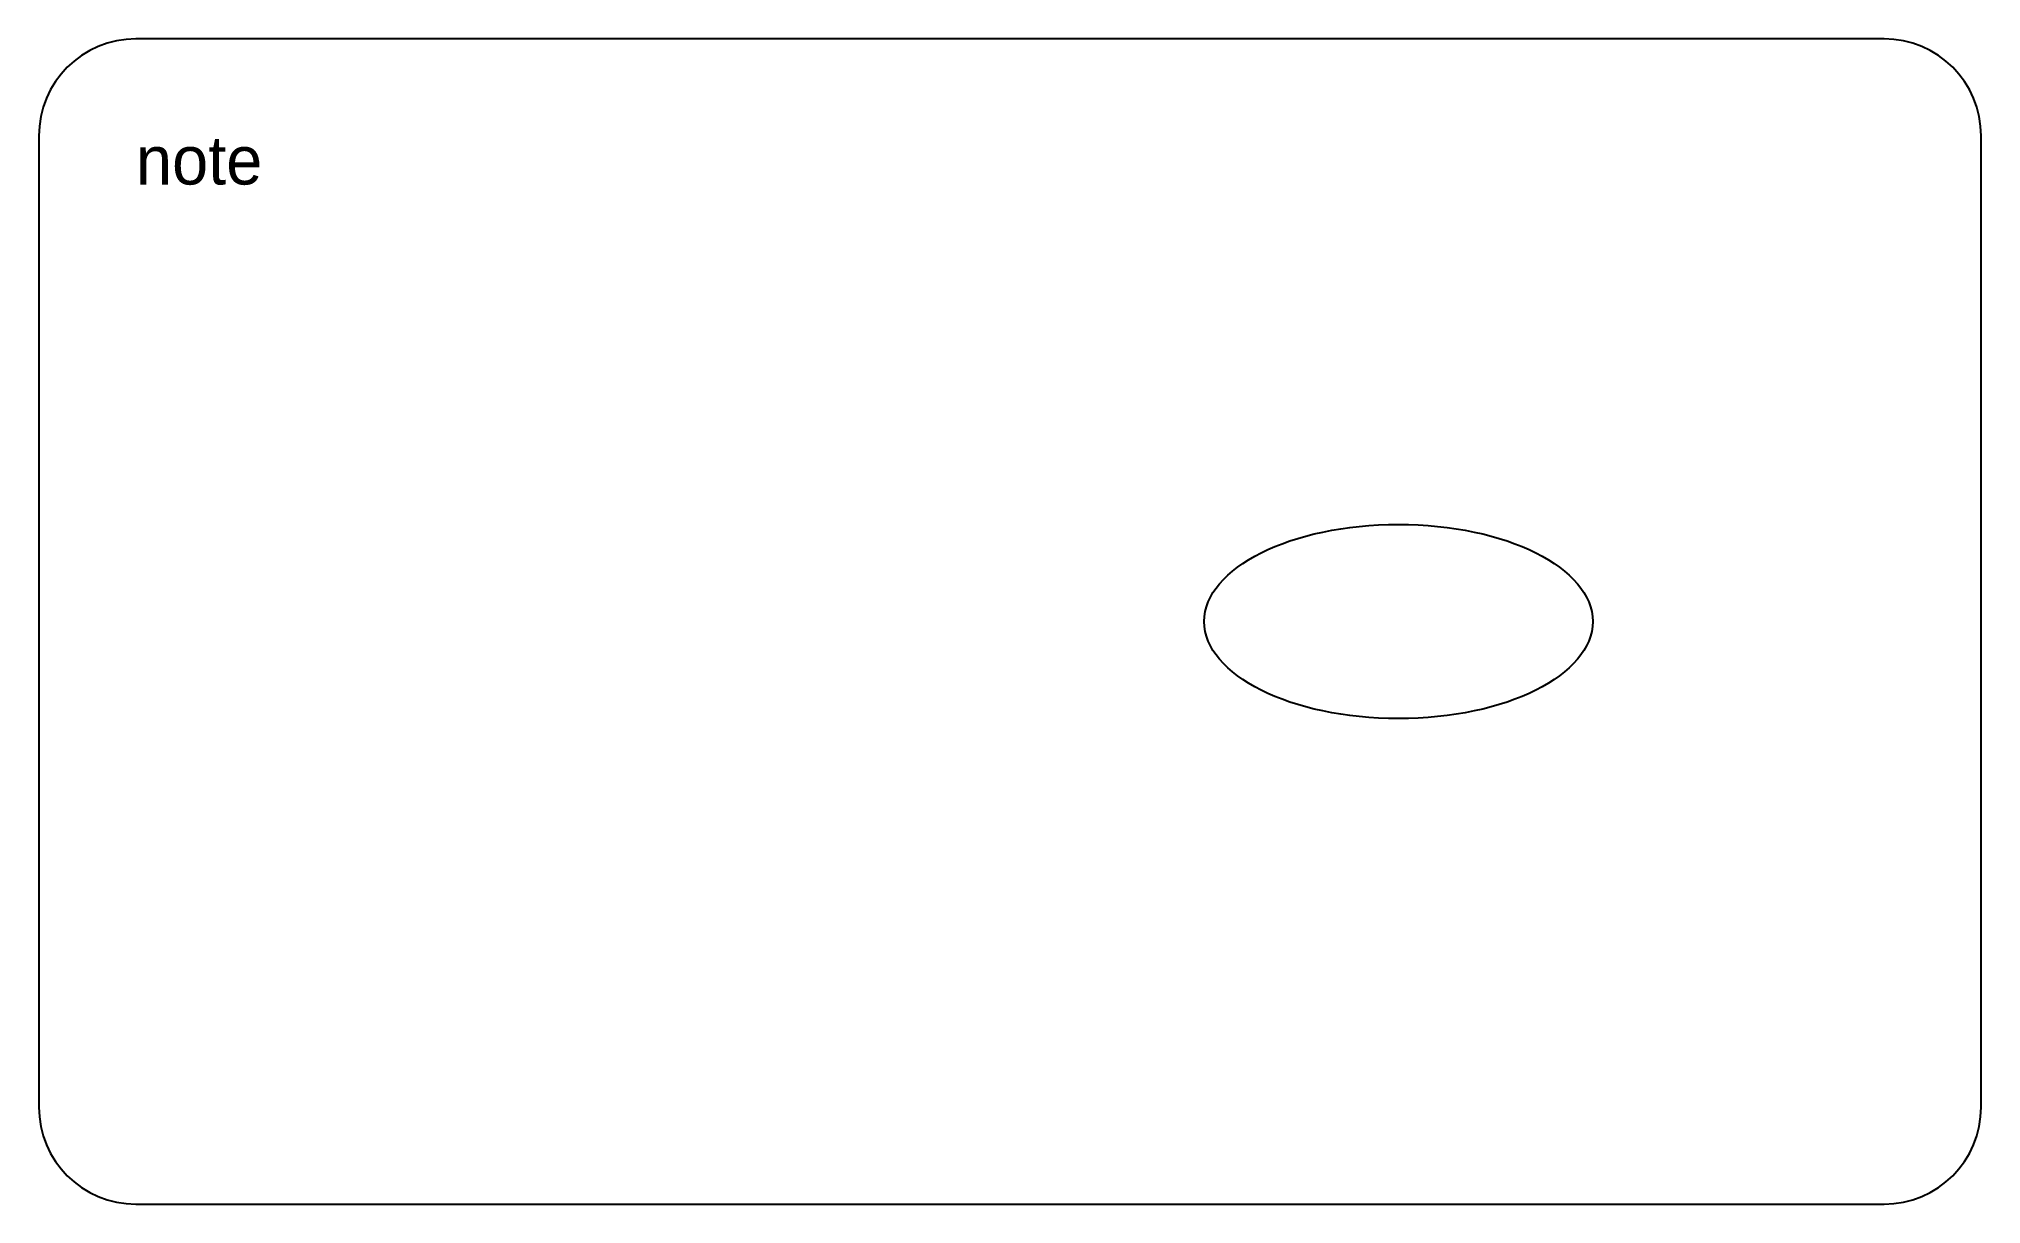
# Model space of a CAD drawing. Header units: millimetres. Extents: x 0 to 100, y 0 to 60.
import ezdxf

# ---------------------------------------------------------------- set-up
doc = ezdxf.new("R2010")
doc.units = ezdxf.units.MM

msp = doc.modelspace()

# ---------------------------------------------------------------- linework, layer by layer
msp.add_lwpolyline([(5, 0), (95, 0, 0.41421), (100, 5), (100, 55, 0.41421), (95, 60), (5, 60, 0.41421), (0, 55), (0, 5, 0.41421)], format="xyb", close=True)
msp.add_ellipse((70, 30), major_axis=(10, 0), ratio=0.5)

# ---------------------------------------------------------------- texts
at = {"insert": (5, 55), "char_height": 2.5, "attachment_point": 1}
msp.add_mtext('note', dxfattribs=at)

doc.saveas('drawing.dxf')
